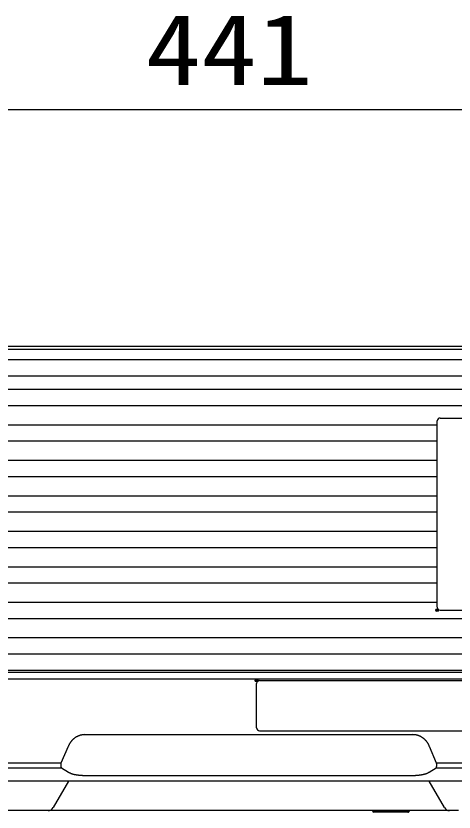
# Model space of a CAD drawing. Units: millimetres, scale not verified. Extents: x -62 to 63, y -57 to 58.
# Drawn here: x 29.32 to 44.14, y 8.65 to 35.58 of the extents above; entities that cross this region are included whole.
import ezdxf
from ezdxf.enums import TextEntityAlignment as Align

# ---------------------------------------------------------------- set-up
doc = ezdxf.new("R2010")
doc.units = ezdxf.units.MM
doc.header["$LTSCALE"] = 0.191441
doc.header["$PDMODE"] = 32
doc.header["$PDSIZE"] = 0.0957
doc.layers.add('0-1_GAIKEI', color=1, linetype='Continuous')
doc.layers.add('0-2_TOUROKU', color=3, linetype='Continuous')
doc.styles.add('ＭＳ ゴシック', font='')
doc.styles.get('ＭＳ ゴシック').set_extended_font_data('MS Gothic')

msp = doc.modelspace()

# ---------------------------------------------------------------- linework, layer by layer
at = {"layer": '0-1_GAIKEI'}
for p, q in [((58.4361, 24.3039), (16.3341, 24.3039)), ((55.6353, 23.955), (17.635, 23.955)), ((17.635, 23.4123), (55.6353, 23.4123)), ((18.6738, 22.954), (55.6353, 22.954)), ((55.6353, 22.3957), (18.6756, 22.3957)), ((43.5655, 15.582), (43.5655, 21.8821)), ((43.6655, 21.9821), (54.4655, 21.9821)), ((18.6738, 21.754), (43.5655, 21.754)), ((43.5655, 21.1957), (18.6756, 21.1957)), ((18.7538, 20.554), (43.5655, 20.554)), ((43.5655, 19.9956), (19.4765, 19.9956)), ((19.6538, 19.354), (43.5655, 19.354)), ((43.5655, 18.7956), (19.5221, 18.7956)), ((18.7538, 18.154), (43.5655, 18.154)), ((43.5655, 17.5956), (18.6756, 17.5956)), ((18.6738, 16.9539), (43.5655, 16.9539)), ((43.5655, 16.3956), (18.6756, 16.3956)), ((18.6738, 15.7539), (43.5655, 15.7539)), ((43.6655, 15.482), (54.4655, 15.482)), ((55.6353, 15.1956), (18.6756, 15.1956)), ((17.635, 14.5539), (55.6353, 14.5539)), ((55.6353, 13.9956), (17.635, 13.9956)), ((17.635, 13.4539), (55.6353, 13.4539)), ((55.6367, 13.3738), (17.635, 13.3738)), ((54.6122, 13.1539), (17.635, 13.1539)), ((37.4591, 11.5039), (37.4591, 13.0039)), ((37.5591, 13.1039), (55.3593, 13.1039)), ((37.5591, 11.4039), (55.3593, 11.4039)), ((31.6591, 11.2834), (42.7369, 11.2834)), ((30.8526, 10.3176), (31.0978, 10.8842)), ((43.2977, 10.8788), (43.5361, 10.3175)), ((20.1277, 10.3175), (30.8526, 10.3175)), ((43.5361, 10.3175), (55.69, 10.3175)), ((20.1424, 10.1546), (30.8598, 10.1546)), ((30.8598, 10.1546), (31.0978, 10.0039)), ((43.2977, 10.0054), (43.5291, 10.1546)), ((43.5291, 10.1546), (55.6928, 10.1546)), ((31.099, 9.7039), (30.5794, 8.8039)), ((31.6591, 9.8945), (42.7369, 9.8945)), ((43.8108, 8.8039), (43.2912, 9.7039))]:
    msp.add_line(p, q, dxfattribs=at)
at = {"layer": '0-1_GAIKEI', "color": 7}
for p, q in [((58.3361, 24.4039), (16.4341, 24.4039)), ((55.319, 9.7039), (20.185, 9.7039)), ((30.099, 8.7039), (23.115, 8.7039)), ((30.4062, 8.7039), (30.099, 8.7039)), ((31.299, 8.7039), (30.4062, 8.7039)), ((43.0912, 8.7039), (31.299, 8.7039)), ((41.3772, 8.7039), (41.3773, 8.7021)), ((41.3773, 8.7021), (42.6272, 8.7021)), ((42.5772, 8.6539), (41.4273, 8.6539)), ((42.6272, 8.7021), (42.6272, 8.7039))]:
    msp.add_line(p, q, dxfattribs=at)
at = {"layer": '0-1_GAIKEI'}
for points in [[(31.0978, 10.8842), (31.102, 10.8937), (31.1063, 10.9032), (31.1107, 10.9126), (31.1153, 10.922), (31.12, 10.9313), (31.1247, 10.9406), (31.1297, 10.9498), (31.1347, 10.9589), (31.1399, 10.968), (31.1452, 10.977), (31.1506, 10.9859), (31.1561, 10.9948), (31.1618, 11.0035), (31.1675, 11.0122), (31.1734, 11.0208), (31.1795, 11.0293), (31.1856, 11.0378), (31.1919, 11.0461), (31.1984, 11.0544), (31.2049, 11.0625), (31.2116, 11.0706), (31.2184, 11.0785), (31.2253, 11.0863), (31.2323, 11.094), (31.2395, 11.1017), (31.2468, 11.1091), (31.2542, 11.1165), (31.2617, 11.1238), (31.2693, 11.1309), (31.2771, 11.1379), (31.285, 11.1447), (31.293, 11.1514), (31.3011, 11.158), (31.3093, 11.1644), (31.3176, 11.1707), (31.3261, 11.1768), (31.3346, 11.1828), (31.3433, 11.1886), (31.3521, 11.1943)], [(31.3521, 11.1943), (31.3609, 11.1998), (31.3699, 11.2051), (31.379, 11.2103), (31.3882, 11.2153), (31.3974, 11.2202), (31.4067, 11.2248), (31.4162, 11.2294), (31.4257, 11.2337), (31.4353, 11.2379), (31.4449, 11.2419), (31.4547, 11.2457), (31.4645, 11.2494), (31.4743, 11.2529), (31.4843, 11.2562), (31.4943, 11.2593), (31.5043, 11.2622), (31.5144, 11.265), (31.5246, 11.2675), (31.5348, 11.2699), (31.545, 11.2721), (31.5553, 11.2741), (31.5656, 11.2759), (31.5759, 11.2775), (31.5863, 11.279), (31.5966, 11.2802), (31.607, 11.2812), (31.6174, 11.2821), (31.6279, 11.2827), (31.6383, 11.2832), (31.6487, 11.2834), (31.6591, 11.2835), (31.6591, 11.2835)], [(42.7369, 11.2835), (42.7474, 11.2834), (42.7579, 11.2831), (42.7683, 11.2826), (42.7788, 11.2818), (42.7892, 11.2809), (42.7996, 11.2798), (42.81, 11.2785), (42.8204, 11.277), (42.8308, 11.2754), (42.8411, 11.2735), (42.8514, 11.2714), (42.8617, 11.2692), (42.8719, 11.2667), (42.8821, 11.2641), (42.8922, 11.2612), (42.9023, 11.2582), (42.9123, 11.255), (42.9223, 11.2517), (42.9322, 11.2481), (42.942, 11.2444), (42.9517, 11.2405), (42.9614, 11.2364), (42.971, 11.2321), (42.9805, 11.2277), (42.99, 11.2231), (42.9993, 11.2183), (43.0086, 11.2134), (43.0177, 11.2083), (43.0268, 11.203), (43.0358, 11.1976), (43.0446, 11.192), (43.0534, 11.1862), (43.0621, 11.1803), (43.0706, 11.1743), (43.0791, 11.1681), (43.0874, 11.1617), (43.0956, 11.1552), (43.1037, 11.1485), (43.1117, 11.1417)], [(43.1117, 11.1417), (43.1195, 11.1348), (43.1273, 11.1277), (43.1349, 11.1205), (43.1424, 11.1132), (43.1498, 11.1057), (43.157, 11.0982), (43.1641, 11.0905), (43.1711, 11.0827), (43.178, 11.0747), (43.1848, 11.0667), (43.1914, 11.0586), (43.1979, 11.0504), (43.2043, 11.042), (43.2106, 11.0336), (43.2167, 11.0251), (43.2227, 11.0165), (43.2286, 11.0078), (43.2343, 10.999), (43.2399, 10.9902), (43.2454, 10.9813), (43.2508, 10.9723), (43.256, 10.9632), (43.2611, 10.9541), (43.2661, 10.9449), (43.271, 10.9356), (43.2758, 10.9263), (43.2804, 10.9169), (43.2849, 10.9074), (43.2893, 10.8979), (43.2935, 10.8884), (43.2977, 10.8788), (43.2977, 10.8788)], [(30.8598, 10.1546), (30.8586, 10.1577), (30.8576, 10.1608), (30.8566, 10.1639), (30.8557, 10.167), (30.8549, 10.1702), (30.8542, 10.1734), (30.8535, 10.1766), (30.853, 10.1798), (30.8524, 10.1831), (30.852, 10.1863), (30.8516, 10.1896), (30.8512, 10.1929), (30.8509, 10.1962), (30.8506, 10.1995), (30.8504, 10.2028), (30.8502, 10.2061), (30.8501, 10.2094), (30.8499, 10.2127), (30.8498, 10.216), (30.8497, 10.2193), (30.8496, 10.2227), (30.8495, 10.226), (30.8494, 10.2293), (30.8493, 10.2326), (30.8493, 10.2358), (30.8492, 10.2391), (30.8492, 10.2424), (30.8492, 10.2457), (30.8492, 10.249), (30.8492, 10.2523), (30.8492, 10.2556), (30.8492, 10.2588), (30.8493, 10.2621), (30.8493, 10.2654), (30.8494, 10.2686), (30.8495, 10.2719), (30.8496, 10.2752), (30.8497, 10.2784), (30.8499, 10.2817)], [(30.8499, 10.2817), (30.85, 10.285), (30.8502, 10.2882), (30.8504, 10.2915), (30.8506, 10.2947), (30.8508, 10.298), (30.8511, 10.3013), (30.8513, 10.3045), (30.8516, 10.3078), (30.8519, 10.311), (30.8523, 10.3143), (30.8526, 10.3175)], [(43.5361, 10.3175), (43.5365, 10.3143), (43.5368, 10.311), (43.5371, 10.3078), (43.5373, 10.3045), (43.5376, 10.3013), (43.5378, 10.298), (43.5381, 10.2947), (43.5383, 10.2915), (43.5385, 10.2882), (43.5386, 10.285), (43.5388, 10.2817), (43.5389, 10.2784), (43.5391, 10.2752), (43.5392, 10.2719), (43.5392, 10.2686), (43.5393, 10.2654), (43.5394, 10.2621), (43.5394, 10.2588), (43.5395, 10.2556), (43.5395, 10.2523), (43.5395, 10.249), (43.5395, 10.2457), (43.5395, 10.2424), (43.5394, 10.2391), (43.5394, 10.2359), (43.5393, 10.2326), (43.5393, 10.2293), (43.5392, 10.226), (43.5391, 10.2227), (43.539, 10.2194), (43.5389, 10.216), (43.5388, 10.2127), (43.5386, 10.2094), (43.5385, 10.2061), (43.5383, 10.2028), (43.538, 10.1995), (43.5378, 10.1962), (43.5375, 10.1929), (43.5371, 10.1896)], [(31.0978, 10.0039), (31.1076, 9.9979), (31.1176, 9.9921), (31.1277, 9.9866), (31.1379, 9.9814), (31.1483, 9.9764), (31.1588, 9.9717), (31.1694, 9.9672), (31.1801, 9.9629), (31.191, 9.9588), (31.2019, 9.9549), (31.2129, 9.9513), (31.224, 9.9478), (31.2351, 9.9445), (31.2463, 9.9413), (31.2576, 9.9384), (31.269, 9.9355), (31.2803, 9.9329), (31.2917, 9.9303), (31.3032, 9.9279), (31.3147, 9.9256), (31.3261, 9.9234), (31.3376, 9.9213), (31.3491, 9.9193), (31.3606, 9.9174), (31.3721, 9.9156), (31.3836, 9.9138), (31.3951, 9.9122), (31.4066, 9.9106), (31.418, 9.9091), (31.4295, 9.9076), (31.441, 9.9063), (31.4525, 9.905), (31.464, 9.9038), (31.4754, 9.9027), (31.4869, 9.9017), (31.4984, 9.9007), (31.5099, 9.8998), (31.5214, 9.899), (31.5329, 9.8982)], [(43.183, 9.9521), (43.194, 9.9558), (43.2049, 9.9597), (43.2157, 9.9639), (43.2264, 9.9682), (43.2369, 9.9728), (43.2474, 9.9776), (43.2577, 9.9826), (43.268, 9.9879), (43.278, 9.9934), (43.2879, 9.9993), (43.2977, 10.0054)], [(43.5371, 10.1896), (43.5367, 10.1864), (43.5363, 10.1831), (43.5358, 10.1799), (43.5352, 10.1766), (43.5346, 10.1734), (43.5338, 10.1702), (43.5331, 10.1671), (43.5322, 10.1639), (43.5312, 10.1608), (43.5302, 10.1577), (43.5291, 10.1546)], [(31.5329, 9.8982), (31.5443, 9.8975), (31.5558, 9.8969), (31.5673, 9.8964), (31.5788, 9.8959), (31.5903, 9.8955), (31.6018, 9.8952), (31.6133, 9.8949), (31.6249, 9.8947), (31.6364, 9.8946), (31.6479, 9.8945), (31.6594, 9.8945)], [(42.7369, 9.8945), (42.7485, 9.8945), (42.76, 9.8946), (42.7715, 9.8948), (42.783, 9.895), (42.7945, 9.8953), (42.806, 9.8956), (42.8175, 9.8961), (42.8289, 9.8965), (42.8404, 9.8971), (42.8519, 9.8977), (42.8634, 9.8984), (42.8748, 9.8992), (42.8863, 9.9), (42.8978, 9.901), (42.9093, 9.9019), (42.9207, 9.903), (42.9322, 9.9041), (42.9437, 9.9054), (42.9551, 9.9066), (42.9666, 9.908), (42.9781, 9.9095), (42.9895, 9.911), (43.001, 9.9126), (43.0125, 9.9143), (43.024, 9.9161), (43.0354, 9.9179), (43.0469, 9.9199), (43.0584, 9.9219), (43.0699, 9.924), (43.0814, 9.9262), (43.0928, 9.9285), (43.1042, 9.931), (43.1156, 9.9335), (43.127, 9.9362), (43.1383, 9.9391), (43.1496, 9.9421), (43.1608, 9.9453), (43.1719, 9.9486), (43.183, 9.9521)]]:
    msp.add_lwpolyline(points, dxfattribs=at)
at = {"layer": '0-1_GAIKEI', "color": 7}
for points in [[(42.5772, 8.6539), (42.5787, 8.6539), (42.5802, 8.654), (42.5817, 8.6541), (42.5832, 8.6543), (42.5847, 8.6545), (42.5862, 8.6548), (42.5876, 8.6551), (42.5891, 8.6555), (42.5905, 8.6559), (42.592, 8.6564), (42.5934, 8.6569), (42.5949, 8.6575), (42.5963, 8.6581), (42.5977, 8.6587), (42.599, 8.6594), (42.6004, 8.6601), (42.6017, 8.6609), (42.603, 8.6617), (42.6043, 8.6625), (42.6056, 8.6634), (42.6068, 8.6643), (42.6081, 8.6653), (42.6093, 8.6663), (42.6104, 8.6673), (42.6115, 8.6684), (42.6126, 8.6694), (42.6137, 8.6706), (42.6147, 8.6717), (42.6157, 8.6729), (42.6167, 8.6741), (42.6176, 8.6754), (42.6185, 8.6766), (42.6194, 8.6779), (42.6202, 8.6792), (42.6209, 8.6805), (42.6217, 8.6819), (42.6224, 8.6833), (42.623, 8.6847), (42.6236, 8.6861)], [(42.6236, 8.6861), (42.6242, 8.6875), (42.6247, 8.6889), (42.6252, 8.6903), (42.6256, 8.6918), (42.626, 8.6933), (42.6263, 8.6947), (42.6266, 8.6962), (42.6268, 8.6977), (42.627, 8.6992), (42.6271, 8.7007), (42.6272, 8.7021)], [(44.2912, 8.7039), (43.984, 8.7039), (43.0912, 8.7039)]]:
    msp.add_lwpolyline(points, dxfattribs=at)
at = {"layer": '0-1_GAIKEI'}
for centre, start, end in [((43.6655, 21.8821), 90, 180), ((43.6655, 15.582), 180, 270), ((37.5591, 13.0039), 90, 180), ((37.5591, 11.5039), 180, 270)]:
    msp.add_arc(centre, 0.1, start, end, dxfattribs=at)
at = {"layer": '0-1_GAIKEI', "color": 7}
for centre, radius, start, end in [((30.4062, 8.9039), 0.2, 270, 329.99999), ((41.4273, 8.7039), 0.05, 181.99999, 269.99998), ((43.984, 8.9039), 0.2, 210, 269.99998)]:
    msp.add_arc(centre, radius, start, end, dxfattribs=at)
at = {"layer": '0-1_GAIKEI'}
for p in [(43.5655, 15.482), (37.4591, 13.1039)]:
    msp.add_point(p, dxfattribs=at)
at = {"layer": '0-2_TOUROKU'}
msp.add_line((16.5459, 32.4135), (56.6353, 32.4135), dxfattribs=at)

# ---------------------------------------------------------------- texts
at = {"layer": '0-2_TOUROKU', "style": 'ＭＳ ゴシック', "width": 1.15}
msp.add_text('441', height=2.406, dxfattribs=at).set_placement((33.7035, 32.5231), align=Align.BOTTOM_LEFT)

doc.saveas('drawing.dxf')
